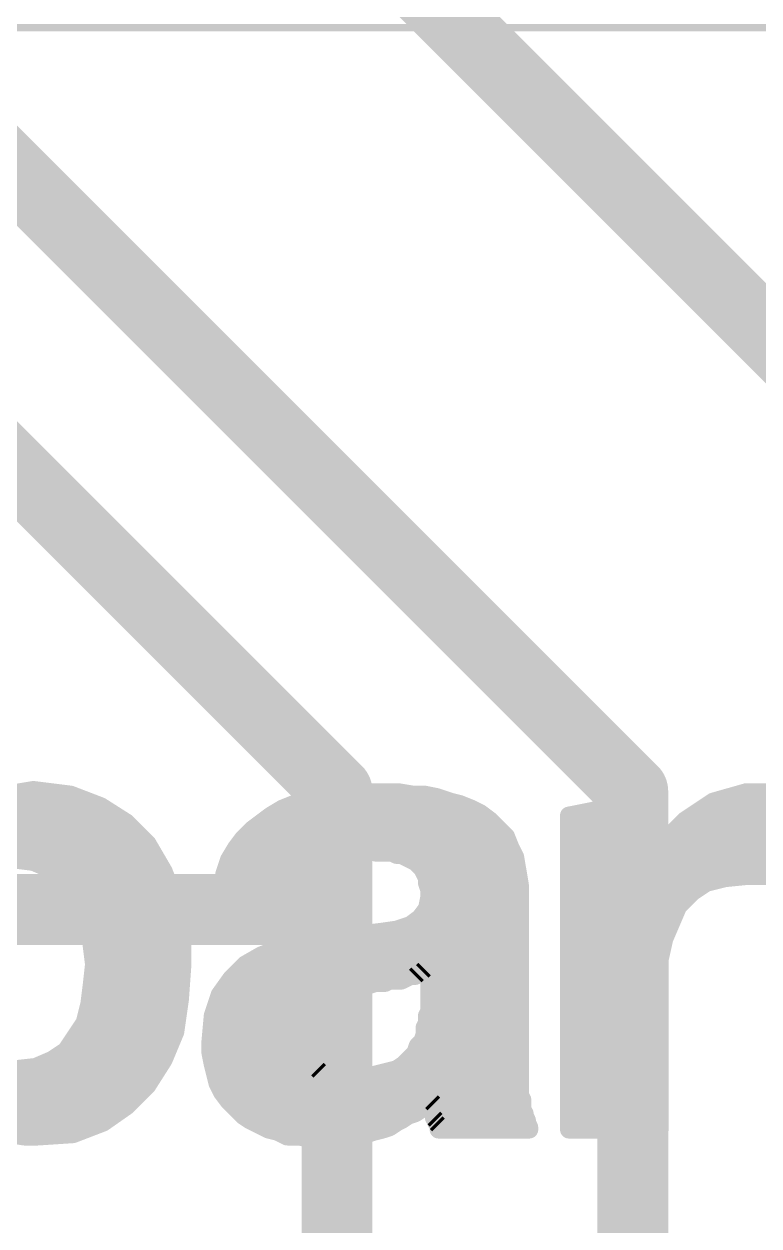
# Model space of a CAD drawing. Extents: x -25 to 82, y -36 to 56.
# Drawn here: x 35.49 to 38.64, y 37.5 to 42.67 of the extents above; entities that cross this region are included whole.
import ezdxf

# ---------------------------------------------------------------- set-up
doc = ezdxf.new("R2010")
doc.units = 0
doc.layers.add('1', color=12, linetype='CONTINUOUS')
doc.layers.add('21', color=41, linetype='CONTINUOUS')

# ---------------------------------------------------------------- blocks, each defined once
blk = doc.blocks.new('RECT')
blk.add_solid([(-0.5, -0.5), (0.5, -0.5), (-0.5, 0.5), (0.5, 0.5)])

msp = doc.modelspace()

# ---------------------------------------------------------------- linework, layer by layer
at = {"layer": '1', "const_width": 0.3048}
for points in [[(28.956, 47.244), (36.83, 39.37)], [(31.496, 45.974), (38.1, 39.37)], [(34.036, 45.974), (39.497, 40.513)], [(36.83, 39.37), (36.83, 38.862)], [(38.1, 39.37), (38.1, 28.194)], [(28.79, 38.862), (36.83, 38.862)], [(36.83, 38.862), (36.83, 28.448)]]:
    msp.add_lwpolyline(points, dxfattribs=at)
at = {"layer": '1', "const_width": 0.1524}
for points in [[(36.9062, 39.37, 1), (36.7538, 39.37)], [(38.1762, 39.37, 1), (38.0238, 39.37)], [(36.7761, 39.3161, 1), (36.8839, 39.4239)], [(38.0461, 39.3161, 1), (38.1539, 39.4239)], [(36.9062, 38.862, 1), (36.7538, 38.862)], [(36.83, 38.7858, 1), (36.83, 38.9382)], [(36.7538, 38.862, 1), (36.9062, 38.862)]]:
    msp.add_lwpolyline(points, format="xyb", dxfattribs=at)
at = {"layer": '21', "const_width": 0.0762}
for points in [[(35.346, 39.346), (35.526, 39.376)], [(35.526, 39.376), (35.686, 39.356)], [(36.696, 39.336), (36.876, 39.366)], [(36.876, 39.366), (37.096, 39.366)], [(37.096, 39.366), (37.156, 39.356)], [(38.446, 39.326), (38.586, 39.366)], [(38.586, 39.366), (38.726, 39.366)], [(35.2924, 39.3192), (35.7817, 39.3192)], [(35.686, 39.356), (35.816, 39.306)], [(36.596, 39.296), (36.696, 39.336)], [(36.654, 39.3192), (37.3432, 39.3192)], [(37.156, 39.356), (37.206, 39.356)], [(37.206, 39.356), (37.256, 39.346)], [(37.256, 39.346), (37.316, 39.326)], [(37.316, 39.326), (37.356, 39.316)], [(37.356, 39.316), (37.406, 39.296)], [(38.066, 39.306), (38.106, 39.316)], [(38.106, 39.316), (38.156, 39.326)], [(38.122, 39.3192), (38.196, 39.3192)], [(38.156, 39.326), (38.196, 39.336)], [(38.196, 39.336), (38.196, 39.066)], [(38.326, 39.246), (38.446, 39.326)], [(38.4358, 39.3192), (38.736, 39.3192)], [(35.816, 39.306), (35.926, 39.236)], [(36.466, 39.206), (36.546, 39.266)], [(36.546, 39.266), (36.596, 39.296)], [(37.406, 39.296), (37.446, 39.276)], [(37.446, 39.276), (37.486, 39.246)], [(37.826, 39.266), (37.926, 39.286)], [(37.826, 37.916), (37.826, 39.266)], [(37.926, 39.286), (37.966, 39.296)], [(37.966, 39.296), (38.016, 39.296)], [(38.016, 39.296), (38.066, 39.306)], [(35.1756, 39.243), (35.915, 39.243)], [(35.926, 39.236), (36.016, 39.146)], [(36.5153, 39.243), (37.489, 39.243)], [(37.486, 39.246), (37.556, 39.176)], [(37.826, 39.243), (38.196, 39.243)], [(38.276, 39.196), (38.326, 39.246)], [(38.323, 39.243), (38.736, 39.243)], [(35.1146, 39.1668), (35.9952, 39.1668)], [(36.396, 39.126), (36.426, 39.166)], [(36.426, 39.166), (36.466, 39.206)], [(36.4268, 39.1668), (37.5597, 39.1668)], [(37.556, 39.176), (37.576, 39.126)], [(37.826, 39.1668), (38.196, 39.1668)], [(38.236, 39.136), (38.276, 39.196)], [(38.2565, 39.1668), (38.736, 39.1668)], [(36.016, 39.146), (36.086, 39.026)], [(36.366, 39.076), (36.396, 39.126)], [(36.976, 39.116), (36.946, 39.106)], [(36.996, 39.106), (36.976, 39.116)], [(37.576, 39.126), (37.596, 39.086)], [(38.206, 39.066), (38.236, 39.136)], [(34.736, 39.0906), (36.0483, 39.0906)], [(35.526, 39.066), (35.446, 39.076)], [(35.596, 39.036), (35.526, 39.066)], [(36.346, 39.016), (36.366, 39.076)], [(36.3748, 39.0906), (36.8352, 39.0906)], [(36.806, 39.076), (36.746, 39.016)], [(36.846, 39.096), (36.806, 39.076)], [(36.866, 39.096), (36.846, 39.096)], [(36.896, 39.106), (36.866, 39.096)], [(36.946, 39.106), (36.896, 39.106)], [(37.066, 39.106), (36.996, 39.106)], [(37.086, 39.096), (37.066, 39.106)], [(37.106, 39.096), (37.086, 39.096)], [(37.166, 39.066), (37.106, 39.096)], [(37.1168, 39.0906), (37.5937, 39.0906)], [(37.196, 39.036), (37.166, 39.066)], [(37.596, 39.086), (37.616, 38.966)], [(37.826, 39.0906), (38.196, 39.0906)], [(38.196, 39.066), (38.206, 39.066)], [(38.2165, 39.0906), (38.736, 39.0906)], [(35.656, 38.996), (35.596, 39.036)], [(35.6284, 39.0144), (36.0905, 39.0144)], [(36.086, 39.026), (36.136, 38.896)], [(36.336, 38.966), (36.346, 39.016)], [(36.3457, 39.0144), (36.7452, 39.0144)], [(36.746, 39.016), (36.726, 38.976)], [(37.216, 38.996), (37.196, 39.036)], [(37.2068, 39.0144), (37.6079, 39.0144)], [(37.826, 39.0144), (38.736, 39.0144)], [(38.596, 39.006), (38.496, 38.996)], [(38.706, 39.006), (38.596, 39.006)], [(35.706, 38.936), (35.656, 38.996)], [(36.326, 38.896), (36.336, 38.966)], [(36.726, 38.976), (36.726, 38.946)], [(37.216, 38.976), (37.216, 38.996)], [(37.226, 38.946), (37.216, 38.976)], [(37.616, 38.966), (37.616, 38.066)], [(38.416, 38.976), (38.356, 38.936)], [(38.496, 38.996), (38.416, 38.976)], [(35.7042, 38.9382), (36.1198, 38.9382)], [(35.736, 38.866), (35.706, 38.936)], [(36.332, 38.9382), (36.7221, 38.9382)], [(36.726, 38.946), (36.716, 38.926)], [(36.716, 38.926), (36.716, 38.896)], [(37.216, 38.866), (37.226, 38.916)], [(37.226, 38.916), (37.226, 38.946)], [(37.226, 38.9382), (37.616, 38.9382)], [(37.826, 38.9382), (38.3593, 38.9382)], [(38.356, 38.936), (38.296, 38.876)], [(35.766, 38.786), (35.736, 38.866)], [(35.7375, 38.862), (36.1433, 38.862)], [(36.136, 38.896), (36.166, 38.756)], [(36.716, 38.896), (36.326, 38.896)], [(37.186, 38.826), (37.216, 38.866)], [(37.213, 38.862), (37.616, 38.862)], [(37.826, 38.862), (38.29, 38.862)], [(38.296, 38.876), (38.236, 38.736)], [(37.146, 38.796), (37.186, 38.826)], [(35.786, 38.626), (35.766, 38.786)], [(35.766, 38.7858), (36.1596, 38.7858)], [(36.166, 38.756), (36.166, 38.616)], [(36.756, 38.726), (36.846, 38.746)], [(36.846, 38.746), (36.936, 38.756)], [(36.936, 38.756), (37.016, 38.766)], [(37.016, 38.766), (37.086, 38.776)], [(37.016, 38.766), (37.056, 38.556)], [(37.056, 38.556), (37.016, 38.766)], [(37.086, 38.776), (37.146, 38.796)], [(37.1154, 38.7858), (37.616, 38.7858)], [(37.826, 38.7858), (38.2573, 38.7858)], [(35.7756, 38.7096), (36.166, 38.7096)], [(36.506, 38.666), (36.586, 38.696)], [(36.586, 38.696), (36.676, 38.716)], [(36.6472, 38.7096), (36.7622, 38.7096)], [(36.676, 38.716), (36.756, 38.726)], [(36.836, 38.516), (36.756, 38.726)], [(36.756, 38.726), (36.836, 38.516)], [(36.7623, 38.7096), (37.0267, 38.7096)], [(37.0267, 38.7096), (37.616, 38.7096)], [(37.826, 38.7096), (38.2301, 38.7096)], [(38.236, 38.736), (38.216, 38.646)], [(36.436, 38.626), (36.506, 38.666)], [(38.216, 38.646), (38.216, 37.916)], [(35.776, 38.536), (35.786, 38.626)], [(35.7851, 38.6334), (36.166, 38.6334)], [(35.786, 38.626), (36.166, 38.616)], [(36.166, 38.616), (35.786, 38.626)], [(36.166, 38.616), (36.156, 38.476)], [(36.376, 38.566), (36.436, 38.626)], [(36.449, 38.6334), (36.7913, 38.6334)], [(36.7913, 38.6334), (37.0413, 38.6334)], [(37.0413, 38.6334), (37.616, 38.6334)], [(37.196, 38.596), (37.176, 38.586)], [(37.206, 38.606), (37.196, 38.596)], [(37.226, 38.616), (37.206, 38.606)], [(37.226, 38.426), (37.226, 38.616)], [(37.826, 38.6334), (38.216, 38.6334)], [(35.7784, 38.5572), (36.1618, 38.5572)], [(36.326, 38.496), (36.376, 38.566)], [(36.3697, 38.5572), (36.8203, 38.5572)], [(36.8203, 38.5572), (37.0558, 38.5572)], [(36.996, 38.546), (36.966, 38.536)], [(37.036, 38.546), (36.996, 38.546)], [(37.056, 38.556), (37.036, 38.546)], [(37.0558, 38.5572), (37.1084, 38.5572)], [(37.106, 38.556), (37.056, 38.556)], [(37.146, 38.576), (37.106, 38.556)], [(37.166, 38.576), (37.146, 38.576)], [(37.176, 38.586), (37.166, 38.576)], [(37.226, 38.5572), (37.616, 38.5572)], [(37.826, 38.5572), (38.216, 38.5572)], [(35.766, 38.456), (35.776, 38.536)], [(36.296, 38.406), (36.326, 38.496)], [(36.836, 38.516), (36.736, 38.466)], [(36.856, 38.516), (36.836, 38.516)], [(36.876, 38.526), (36.856, 38.516)], [(36.896, 38.526), (36.876, 38.526)], [(36.926, 38.536), (36.896, 38.526)], [(36.966, 38.536), (36.926, 38.536)], [(35.746, 38.376), (35.766, 38.456)], [(35.7691, 38.481), (36.1564, 38.481)], [(36.156, 38.476), (36.136, 38.336)], [(36.321, 38.481), (36.766, 38.481)], [(36.736, 38.466), (36.696, 38.426)], [(37.226, 38.481), (37.616, 38.481)], [(37.826, 38.481), (38.216, 38.481)], [(35.7532, 38.4048), (36.1458, 38.4048)], [(36.286, 38.296), (36.296, 38.406)], [(36.2959, 38.4048), (36.6854, 38.4048)], [(36.696, 38.426), (36.676, 38.386)], [(36.676, 38.386), (36.676, 38.346)], [(37.216, 38.406), (37.226, 38.426)], [(37.216, 38.376), (37.216, 38.406)], [(37.216, 38.4048), (37.616, 38.4048)], [(37.826, 38.4048), (38.216, 38.4048)], [(35.666, 38.256), (35.746, 38.376)], [(36.086, 38.216), (35.746, 38.376)], [(35.746, 38.376), (36.086, 38.216)], [(36.136, 38.336), (36.086, 38.216)], [(36.676, 38.346), (36.666, 38.316)], [(37.206, 38.356), (37.216, 38.376)], [(37.206, 38.326), (37.206, 38.356)], [(35.7144, 38.3286), (35.8467, 38.3286)], [(35.8467, 38.3286), (36.1329, 38.3286)], [(36.286, 38.246), (36.286, 38.296)], [(36.289, 38.3286), (36.6702, 38.3286)], [(36.666, 38.316), (36.676, 38.296)], [(36.676, 38.296), (36.676, 38.276)], [(37.176, 38.276), (37.196, 38.296)], [(37.196, 38.296), (37.206, 38.326)], [(37.206, 38.3286), (37.616, 38.3286)], [(37.826, 38.3286), (38.216, 38.3286)], [(35.606, 38.216), (35.666, 38.256)], [(35.6606, 38.2524), (36.0087, 38.2524)], [(36.0087, 38.2524), (36.1012, 38.2524)], [(36.286, 38.2524), (36.6839, 38.2524)], [(36.296, 38.196), (36.286, 38.246)], [(36.676, 38.276), (36.686, 38.246)], [(36.686, 38.246), (36.686, 38.236)], [(36.686, 38.236), (36.696, 38.216)], [(37.116, 38.196), (37.166, 38.246)], [(37.166, 38.246), (37.176, 38.276)], [(37.1681, 38.2524), (37.616, 38.2524)], [(37.826, 38.2524), (38.216, 38.2524)], [(35.446, 38.176), (35.536, 38.186)], [(35.536, 38.186), (35.606, 38.216)], [(36.086, 38.216), (36.016, 38.106)], [(36.316, 38.116), (36.296, 38.196)], [(36.696, 38.216), (36.726, 38.186)], [(36.726, 38.186), (36.746, 38.176)], [(37.086, 38.176), (37.116, 38.196)], [(35.4478, 38.1762), (36.0607, 38.1762)], [(36.301, 38.1762), (36.7456, 38.1762)], [(36.746, 38.176), (36.756, 38.166)], [(36.756, 38.166), (36.776, 38.156)], [(36.776, 38.156), (36.796, 38.156)], [(36.796, 38.156), (36.816, 38.146)], [(36.816, 38.146), (36.966, 38.146)], [(36.966, 38.146), (37.086, 38.176)], [(37.0863, 38.1762), (37.616, 38.1762)], [(37.826, 38.1762), (38.216, 38.1762)], [(34.736, 38.1), (36.01, 38.1)], [(36.016, 38.106), (35.926, 38.016)], [(36.336, 38.076), (36.316, 38.116)], [(36.324, 38.1), (37.616, 38.1)], [(36.366, 38.036), (36.336, 38.076)], [(37.826, 38.1), (38.216, 38.1)], [(35.1882, 38.0238), (35.9338, 38.0238)], [(36.426, 37.976), (36.366, 38.036)], [(36.3782, 38.0238), (37.2079, 38.0238)], [(37.216, 38.036), (37.196, 38.006)], [(37.236, 38.056), (37.216, 38.036)], [(37.236, 38.036), (37.236, 38.056)], [(37.246, 38.026), (37.236, 38.036)], [(37.246, 37.966), (37.246, 38.026)], [(37.246, 38.0238), (37.626, 38.0238)], [(37.616, 38.066), (37.626, 38.046)], [(37.626, 38.046), (37.626, 38.006)], [(37.826, 38.0238), (38.216, 38.0238)], [(35.926, 38.016), (35.826, 37.946)], [(36.456, 37.956), (36.426, 37.976)], [(37.136, 37.976), (37.106, 37.956)], [(37.166, 37.986), (37.136, 37.976)], [(37.196, 38.006), (37.166, 37.986)], [(37.626, 38.006), (37.636, 37.986)], [(37.636, 37.986), (37.636, 37.976)], [(37.636, 37.976), (37.646, 37.956)], [(35.2867, 37.9476), (35.8283, 37.9476)], [(35.826, 37.946), (35.696, 37.896)], [(36.536, 37.916), (36.456, 37.956)], [(36.4728, 37.9476), (37.0892, 37.9476)], [(37.056, 37.926), (37.026, 37.916)], [(37.086, 37.946), (37.056, 37.926)], [(37.106, 37.956), (37.086, 37.946)], [(37.256, 37.956), (37.246, 37.966)], [(37.256, 37.946), (37.256, 37.956)], [(37.256, 37.9476), (37.646, 37.9476)], [(37.266, 37.936), (37.256, 37.946)], [(37.266, 37.916), (37.266, 37.936)], [(37.646, 37.956), (37.646, 37.946)], [(37.646, 37.946), (37.656, 37.926)], [(37.656, 37.926), (37.656, 37.916)], [(37.826, 37.9476), (38.216, 37.9476)], [(35.486, 37.886), (35.426, 37.896)], [(35.546, 37.886), (35.486, 37.886)], [(35.696, 37.896), (35.546, 37.886)], [(36.576, 37.906), (36.536, 37.916)], [(36.616, 37.886), (36.576, 37.906)], [(36.666, 37.886), (36.616, 37.886)], [(36.716, 37.876), (36.666, 37.886)], [(36.796, 37.876), (36.716, 37.876)], [(36.826, 37.886), (36.796, 37.876)], [(36.896, 37.886), (36.826, 37.886)], [(36.926, 37.896), (36.896, 37.886)], [(36.956, 37.896), (36.926, 37.896)], [(36.986, 37.906), (36.956, 37.896)], [(37.026, 37.916), (36.986, 37.906)], [(37.656, 37.916), (37.266, 37.916)], [(38.216, 37.916), (37.826, 37.916)]]:
    msp.add_lwpolyline(points, dxfattribs=at)
at = {"layer": '21', "const_width": 0.0381}
for points in [[(35.5284, 39.3949, 1), (35.5236, 39.3571)], [(35.5291, 39.3572, 1), (35.5229, 39.3948)], [(36.876, 39.385, 1), (36.876, 39.3469)], [(36.8791, 39.3472, 1), (36.8729, 39.3848)], [(37.0991, 39.3848, 1), (37.0929, 39.3472)], [(37.096, 39.3469, 1), (37.096, 39.385)], [(38.586, 39.385, 1), (38.586, 39.3469)], [(38.5912, 39.3477, 1), (38.5808, 39.3843)], [(35.6928, 39.3738, 1), (35.6792, 39.3382)], [(35.6836, 39.3371, 1), (35.6884, 39.3749)], [(35.7817, 39.3002, 1), (35.7817, 39.3383)], [(36.654, 39.3383, 1), (36.654, 39.3002)], [(36.6929, 39.3548, 1), (36.6991, 39.3172)], [(36.7031, 39.3183, 1), (36.6889, 39.3537)], [(37.156, 39.3751, 1), (37.156, 39.337)], [(37.1529, 39.3372, 1), (37.1591, 39.3748)], [(37.2097, 39.3747, 1), (37.2023, 39.3373)], [(37.206, 39.337, 1), (37.206, 39.3751)], [(37.262, 39.3641, 1), (37.25, 39.3279)], [(37.2523, 39.3273, 1), (37.2597, 39.3647)], [(37.3206, 39.3445, 1), (37.3114, 39.3075)], [(37.31, 39.3079, 1), (37.322, 39.3441)], [(37.3631, 39.3337, 1), (37.3489, 39.2983)], [(37.3432, 39.3002, 1), (37.3432, 39.3383)], [(37.3514, 39.2975, 1), (37.3606, 39.3345)], [(38.1023, 39.3347, 1), (38.1097, 39.2973)], [(38.1106, 39.2975, 1), (38.1014, 39.3345)], [(38.122, 39.3383, 1), (38.122, 39.3002)], [(38.1514, 39.3445, 1), (38.1606, 39.3075)], [(38.1597, 39.3073, 1), (38.1523, 39.3447)], [(38.2151, 39.336, 1), (38.177, 39.336)], [(38.2006, 39.3175, 1), (38.1914, 39.3545)], [(38.196, 39.3002, 1), (38.196, 39.3383)], [(38.4358, 39.3383, 1), (38.4358, 39.3002)], [(38.4408, 39.3443, 1), (38.4512, 39.3077)], [(38.4566, 39.3101, 1), (38.4354, 39.3419)], [(35.8262, 39.3221, 1), (35.8058, 39.2899)], [(35.8092, 39.2882, 1), (35.8228, 39.3238)], [(36.5362, 39.2823, 1), (36.5558, 39.2497)], [(36.5574, 39.2508, 1), (36.5346, 39.2812)], [(36.5889, 39.3137, 1), (36.6031, 39.2783)], [(36.6058, 39.2797, 1), (36.5862, 39.3123)], [(37.4145, 39.313, 1), (37.3975, 39.279)], [(37.3989, 39.2783, 1), (37.4131, 39.3137)], [(37.4574, 39.2912, 1), (37.4346, 39.2608)], [(37.4375, 39.259, 1), (37.4545, 39.293)], [(37.8223, 39.2847, 1), (37.8297, 39.2473)], [(37.8451, 39.266, 1), (37.807, 39.266)], [(37.9214, 39.3045, 1), (37.9306, 39.2675)], [(37.9297, 39.2673, 1), (37.9223, 39.3047)], [(37.966, 39.315, 1), (37.966, 39.2769)], [(37.9706, 39.2775, 1), (37.9614, 39.3145)], [(38.0123, 39.3147, 1), (38.0197, 39.2773)], [(38.016, 39.2769, 1), (38.016, 39.315)], [(38.0614, 39.3245, 1), (38.0706, 39.2875)], [(38.0697, 39.2873, 1), (38.0623, 39.3247)], [(35.9395, 39.2495, 1), (35.9125, 39.2225)], [(35.915, 39.224, 1), (35.915, 39.2621)], [(35.9158, 39.2199, 1), (35.9362, 39.2521)], [(36.5153, 39.2621, 1), (36.5153, 39.224)], [(37.4995, 39.2595, 1), (37.4725, 39.2325)], [(37.4746, 39.2308, 1), (37.4974, 39.2612)], [(37.489, 39.224, 1), (37.489, 39.2621)], [(37.826, 39.2621, 1), (37.826, 39.224)], [(38.196, 39.224, 1), (38.196, 39.2621)], [(38.323, 39.2621, 1), (38.323, 39.224)], [(38.3154, 39.2619, 1), (38.3366, 39.2301)], [(38.3395, 39.2325, 1), (38.3125, 39.2595)], [(35.9952, 39.1478, 1), (35.9952, 39.1859)], [(36.4125, 39.1795, 1), (36.4395, 39.1525)], [(36.4268, 39.1859, 1), (36.4268, 39.1478)], [(36.4412, 39.1546, 1), (36.4108, 39.1774)], [(36.4546, 39.2212, 1), (36.4774, 39.1908)], [(36.4795, 39.1925, 1), (36.4525, 39.2195)], [(37.5737, 39.1831, 1), (37.5383, 39.1689)], [(37.5425, 39.1625, 1), (37.5695, 39.1895)], [(37.5597, 39.1478, 1), (37.5597, 39.1859)], [(37.826, 39.1859, 1), (37.826, 39.1478)], [(38.196, 39.1478, 1), (38.196, 39.1859)], [(38.2565, 39.1859, 1), (38.2565, 39.1478)], [(38.2625, 39.2095, 1), (38.2895, 39.1825)], [(38.2919, 39.1854, 1), (38.2601, 39.2066)], [(36.0325, 39.1556, 1), (35.9995, 39.1364)], [(36.0025, 39.1325, 1), (36.0295, 39.1595)], [(36.3808, 39.1374, 1), (36.4112, 39.1146)], [(36.4123, 39.1162, 1), (36.3797, 39.1358)], [(36.9845, 39.133, 1), (36.9675, 39.099)], [(36.982, 39.0979, 1), (36.97, 39.1341)], [(37.593, 39.1345, 1), (37.559, 39.1175)], [(37.5583, 39.1189, 1), (37.5937, 39.1331)], [(38.2201, 39.1466, 1), (38.2519, 39.1254)], [(38.2535, 39.1285, 1), (38.2185, 39.1435)], [(35.5335, 39.0835, 1), (35.5185, 39.0485)], [(35.5236, 39.0471, 1), (35.5284, 39.0849)], [(36.0483, 39.0716, 1), (36.0483, 39.1097)], [(36.3497, 39.0858, 1), (36.3823, 39.0662)], [(36.3841, 39.07, 1), (36.3479, 39.082)], [(36.3748, 39.1097, 1), (36.3748, 39.0716)], [(36.7975, 39.093, 1), (36.8145, 39.059)], [(36.8195, 39.0625, 1), (36.7925, 39.0895)], [(36.846, 39.1151, 1), (36.846, 39.077)], [(36.8352, 39.0716, 1), (36.8352, 39.1097)], [(36.8545, 39.079, 1), (36.8375, 39.113)], [(36.86, 39.1141, 1), (36.872, 39.0779)], [(36.866, 39.077, 1), (36.866, 39.1151)], [(36.896, 39.1251, 1), (36.896, 39.087)], [(36.902, 39.0879, 1), (36.89, 39.1241)], [(36.94, 39.1241, 1), (36.952, 39.0879)], [(36.946, 39.087, 1), (36.946, 39.1251)], [(36.996, 39.1251, 1), (36.996, 39.087)], [(36.9875, 39.089, 1), (37.0045, 39.123)], [(37.0745, 39.123, 1), (37.0575, 39.089)], [(37.066, 39.087, 1), (37.066, 39.1251)], [(37.086, 39.1151, 1), (37.086, 39.077)], [(37.0775, 39.079, 1), (37.0945, 39.113)], [(37.1145, 39.113, 1), (37.0975, 39.079)], [(37.1168, 39.1097, 1), (37.1168, 39.0716)], [(37.106, 39.077, 1), (37.106, 39.1151)], [(37.1795, 39.0795, 1), (37.1525, 39.0525)], [(37.1575, 39.049, 1), (37.1745, 39.083)], [(37.6148, 39.0891, 1), (37.5772, 39.0829)], [(37.579, 39.0775, 1), (37.613, 39.0945)], [(37.5937, 39.0716, 1), (37.5937, 39.1097)], [(37.826, 39.1097, 1), (37.826, 39.0716)], [(38.196, 39.0851, 1), (38.196, 39.047)], [(38.196, 39.0716, 1), (38.196, 39.1097)], [(38.2165, 39.1097, 1), (38.2165, 39.0716)], [(38.206, 39.047, 1), (38.206, 39.0851)], [(35.6066, 39.0519, 1), (35.5854, 39.0201)], [(35.5885, 39.0185, 1), (35.6035, 39.0535)], [(35.6284, 39.0335, 1), (35.6284, 38.9954)], [(36.1038, 39.0328, 1), (36.0682, 39.0192)], [(36.0695, 39.0164, 1), (36.1025, 39.0356)], [(36.0905, 38.9954, 1), (36.0905, 39.0335)], [(36.3457, 39.0335, 1), (36.3457, 38.9954)], [(36.3647, 39.0123, 1), (36.3273, 39.0197)], [(36.7325, 39.0295, 1), (36.7595, 39.0025)], [(36.763, 39.0075, 1), (36.729, 39.0245)], [(36.7452, 38.9954, 1), (36.7452, 39.0335)], [(37.213, 39.0445, 1), (37.179, 39.0275)], [(37.1825, 39.0225, 1), (37.2095, 39.0495)], [(37.2068, 39.0335, 1), (37.2068, 38.9954)], [(37.6079, 38.9954, 1), (37.6079, 39.0335)], [(37.826, 39.0335, 1), (37.826, 38.9954)], [(38.177, 39.066, 1), (38.2151, 39.066)], [(38.1885, 39.0735, 1), (38.2235, 39.0585)], [(38.596, 39.0251, 1), (38.596, 38.987)], [(38.5979, 38.987, 1), (38.5941, 39.025)], [(35.6706, 39.0082, 1), (35.6414, 38.9838)], [(35.6454, 38.9801, 1), (35.6666, 39.0119)], [(36.3549, 38.9633, 1), (36.3171, 38.9687)], [(36.3279, 39.022, 1), (36.3641, 39.01)], [(36.745, 38.976, 1), (36.7069, 38.976)], [(36.709, 38.9845, 1), (36.743, 38.9675)], [(37.2341, 38.982, 1), (37.1979, 38.97)], [(37.2351, 38.996, 1), (37.197, 38.996)], [(37.197, 38.976, 1), (37.2351, 38.976)], [(37.199, 38.9875, 1), (37.233, 39.0045)], [(37.635, 38.966, 1), (37.5969, 38.966)], [(38.4114, 38.9945, 1), (38.4206, 38.9575)], [(38.4266, 38.9601, 1), (38.4054, 38.9919)], [(38.4941, 39.015, 1), (38.4979, 38.977)], [(38.5006, 38.9775, 1), (38.4914, 39.0145)], [(35.7042, 38.9573, 1), (35.7042, 38.9192)], [(35.7235, 38.9435, 1), (35.6885, 38.9285)], [(35.6914, 38.9238, 1), (35.7206, 38.9482)], [(36.1198, 38.9192, 1), (36.1198, 38.9573)], [(36.332, 38.9573, 1), (36.332, 38.9192)], [(36.3173, 38.9697, 1), (36.3547, 38.9623)], [(36.699, 38.9345, 1), (36.733, 38.9175)], [(36.7351, 38.926, 1), (36.697, 38.926)], [(36.7069, 38.946, 1), (36.745, 38.946)], [(36.743, 38.9375, 1), (36.709, 38.9545)], [(36.7221, 38.9192, 1), (36.7221, 38.9573)], [(37.245, 38.946, 1), (37.2069, 38.946)], [(37.226, 38.9573, 1), (37.226, 38.9192)], [(37.2447, 38.9123, 1), (37.2073, 38.9197)], [(37.2079, 38.94, 1), (37.2441, 38.952)], [(37.5972, 38.9629, 1), (37.6348, 38.9691)], [(37.616, 38.9192, 1), (37.616, 38.9573)], [(37.826, 38.9573, 1), (37.826, 38.9192)], [(38.3454, 38.9519, 1), (38.3666, 38.9201)], [(38.3695, 38.9225, 1), (38.3425, 38.9495)], [(38.3593, 38.9192, 1), (38.3593, 38.9573)], [(35.7538, 38.8727, 1), (35.7182, 38.8593)], [(35.7375, 38.8811, 1), (35.7375, 38.843)], [(35.7185, 38.8585, 1), (35.7535, 38.8735)], [(36.1546, 38.9, 1), (36.1174, 38.892)], [(36.1182, 38.8892, 1), (36.1538, 38.9028)], [(36.1433, 38.843, 1), (36.1433, 38.8811)], [(36.326, 38.9151, 1), (36.326, 38.877)], [(36.3071, 38.8987, 1), (36.3449, 38.8933)], [(36.697, 38.896, 1), (36.7351, 38.896)], [(36.716, 38.877, 1), (36.716, 38.9151)], [(37.213, 38.8811, 1), (37.213, 38.843)], [(37.1973, 38.8697, 1), (37.2347, 38.8623)], [(37.2312, 38.8546, 1), (37.2008, 38.8774)], [(37.2069, 38.916, 1), (37.245, 38.916)], [(37.616, 38.843, 1), (37.616, 38.8811)], [(37.826, 38.8811, 1), (37.826, 38.843)], [(38.2825, 38.8895, 1), (38.3095, 38.8625)], [(38.3135, 38.8685, 1), (38.2785, 38.8835)], [(38.29, 38.843, 1), (38.29, 38.8811)], [(37.1708, 38.8374, 1), (37.2012, 38.8146)], [(37.1974, 38.8108, 1), (37.1746, 38.8412)], [(35.7849, 38.7884, 1), (35.7471, 38.7836)], [(35.766, 38.8049, 1), (35.766, 38.7668)], [(35.7482, 38.7793, 1), (35.7838, 38.7927)], [(36.1851, 38.756, 1), (36.147, 38.756)], [(36.1596, 38.7668, 1), (36.1596, 38.8049)], [(36.8439, 38.7649, 1), (36.8481, 38.7271)], [(36.8501, 38.7274, 1), (36.8419, 38.7646)], [(36.9336, 38.7749, 1), (36.9384, 38.7371)], [(36.9381, 38.7371, 1), (36.9339, 38.7749)], [(37.0347, 38.7696, 1), (36.9973, 38.7624)], [(37.0347, 38.7696, 1), (36.9973, 38.7624)], [(37.0133, 38.7849, 1), (37.0187, 38.7471)], [(37.0184, 38.7471, 1), (37.0136, 38.7849)], [(37.08, 38.7941, 1), (37.092, 38.7579)], [(37.0887, 38.7571, 1), (37.0833, 38.7949)], [(37.1154, 38.8049, 1), (37.1154, 38.7668)], [(37.1346, 38.8112, 1), (37.1574, 38.7808)], [(37.152, 38.7779, 1), (37.14, 38.8141)], [(37.616, 38.7668, 1), (37.616, 38.8049)], [(37.826, 38.8049, 1), (37.826, 38.7668)], [(38.2573, 38.7668, 1), (38.2573, 38.8049)], [(35.7756, 38.7287, 1), (35.7756, 38.6906)], [(36.1474, 38.752, 1), (36.1846, 38.76)], [(36.166, 38.6906, 1), (36.166, 38.7287)], [(36.5819, 38.7146, 1), (36.5901, 38.6774)], [(36.5927, 38.6782, 1), (36.5793, 38.7138)], [(36.6472, 38.7287, 1), (36.6472, 38.6906)], [(36.6736, 38.7349, 1), (36.6784, 38.6971)], [(36.6801, 38.6974, 1), (36.6719, 38.7346)], [(36.7738, 38.7328, 1), (36.7382, 38.7192)], [(36.7738, 38.7328, 1), (36.7382, 38.7192)], [(36.7519, 38.7446, 1), (36.7601, 38.7074)], [(36.7623, 38.7287, 1), (36.7623, 38.6906)], [(36.7584, 38.7071, 1), (36.7536, 38.7449)], [(36.7622, 38.6906, 1), (36.7622, 38.7287)], [(37.0267, 38.7287, 1), (37.0267, 38.6906)], [(37.0267, 38.6906, 1), (37.0267, 38.7287)], [(37.616, 38.6906, 1), (37.616, 38.7287)], [(37.826, 38.7287, 1), (37.826, 38.6906)], [(38.2185, 38.7435, 1), (38.2535, 38.7285)], [(38.2546, 38.7319, 1), (38.2174, 38.7401)], [(38.2301, 38.6906, 1), (38.2301, 38.7287)], [(36.4993, 38.6838, 1), (36.5127, 38.6482)], [(36.5155, 38.6495, 1), (36.4965, 38.6825)], [(38.2351, 38.646, 1), (38.197, 38.646)], [(35.7851, 38.6525, 1), (35.7851, 38.6144)], [(35.7865, 38.645, 1), (35.7855, 38.607)], [(35.7865, 38.645, 1), (35.7855, 38.607)], [(35.8049, 38.6239, 1), (35.7671, 38.6281)], [(35.7671, 38.6236, 1), (35.8049, 38.6284)], [(36.185, 38.6146, 1), (36.147, 38.6174)], [(36.147, 38.616, 1), (36.1851, 38.616)], [(36.1655, 38.597, 1), (36.1665, 38.635)], [(36.1655, 38.597, 1), (36.1665, 38.635)], [(36.166, 38.6144, 1), (36.166, 38.6525)], [(36.4265, 38.6425, 1), (36.4455, 38.6095)], [(36.4495, 38.6125, 1), (36.4225, 38.6395)], [(36.449, 38.6525, 1), (36.449, 38.6144)], [(36.7913, 38.6525, 1), (36.7913, 38.6144)], [(36.7913, 38.6144, 1), (36.7913, 38.6525)], [(37.0413, 38.6525, 1), (37.0413, 38.6144)], [(37.0413, 38.6144, 1), (37.0413, 38.6525)], [(37.1825, 38.6095, 1), (37.2095, 38.5825)], [(37.1975, 38.623, 1), (37.2145, 38.589)], [(37.2045, 38.579, 1), (37.1875, 38.613)], [(37.2195, 38.5925, 1), (37.1925, 38.6195)], [(37.245, 38.616, 1), (37.2069, 38.616)], [(37.2345, 38.599, 1), (37.2175, 38.633)], [(37.616, 38.6144, 1), (37.616, 38.6525)], [(37.826, 38.6525, 1), (37.826, 38.6144)], [(38.1974, 38.6501, 1), (38.2346, 38.6419)], [(38.216, 38.6144, 1), (38.216, 38.6525)], [(35.7784, 38.5763, 1), (35.7784, 38.5382)], [(36.1618, 38.5382, 1), (36.1618, 38.5763)], [(36.3697, 38.5763, 1), (36.3697, 38.5382)], [(36.3625, 38.5795, 1), (36.3895, 38.5525)], [(36.3915, 38.5549, 1), (36.3605, 38.5771)], [(36.8203, 38.5763, 1), (36.8203, 38.5382)], [(36.8203, 38.5382, 1), (36.8203, 38.5763)], [(36.996, 38.565, 1), (36.996, 38.5269)], [(37.002, 38.5279, 1), (36.99, 38.5641)], [(37.0275, 38.563, 1), (37.0445, 38.529)], [(37.036, 38.5269, 1), (37.036, 38.565)], [(37.0558, 38.5763, 1), (37.0558, 38.5382)], [(37.056, 38.5751, 1), (37.056, 38.537)], [(37.0373, 38.5524, 1), (37.0747, 38.5596)], [(37.0373, 38.5524, 1), (37.0747, 38.5596)], [(37.0645, 38.539, 1), (37.0475, 38.573)], [(37.0558, 38.5382, 1), (37.0558, 38.5763)], [(37.0975, 38.573, 1), (37.1145, 38.539)], [(37.106, 38.537, 1), (37.106, 38.5751)], [(37.1084, 38.5382, 1), (37.1084, 38.5763)], [(37.146, 38.5951, 1), (37.146, 38.557)], [(37.1545, 38.559, 1), (37.1375, 38.593)], [(37.1525, 38.5895, 1), (37.1795, 38.5625)], [(37.1675, 38.603, 1), (37.1845, 38.569)], [(37.1895, 38.5725, 1), (37.1625, 38.5995)], [(37.166, 38.557, 1), (37.166, 38.5951)], [(37.226, 38.5763, 1), (37.226, 38.5382)], [(37.616, 38.5382, 1), (37.616, 38.5763)], [(37.826, 38.5763, 1), (37.826, 38.5382)], [(38.216, 38.5382, 1), (38.216, 38.5763)], [(35.7571, 38.5381, 1), (35.7949, 38.5339)], [(35.7949, 38.5336, 1), (35.7571, 38.5384)], [(36.3105, 38.5071, 1), (36.3415, 38.4849)], [(36.3441, 38.49, 1), (36.3079, 38.502)], [(36.836, 38.5351, 1), (36.836, 38.497)], [(36.8182, 38.5092, 1), (36.8538, 38.5228)], [(36.8182, 38.5092, 1), (36.8538, 38.5228)], [(36.8445, 38.499, 1), (36.8275, 38.533)], [(36.8475, 38.533, 1), (36.8645, 38.499)], [(36.856, 38.497, 1), (36.856, 38.5351)], [(36.876, 38.5451, 1), (36.876, 38.507)], [(36.8845, 38.509, 1), (36.8675, 38.543)], [(36.89, 38.5441, 1), (36.902, 38.5079)], [(36.896, 38.507, 1), (36.896, 38.5451)], [(36.926, 38.5551, 1), (36.926, 38.517)], [(36.932, 38.5179, 1), (36.92, 38.5541)], [(36.96, 38.5541, 1), (36.972, 38.5179)], [(36.966, 38.517, 1), (36.966, 38.5551)], [(35.7471, 38.4584, 1), (35.7849, 38.4536)], [(35.7845, 38.4514, 1), (35.7475, 38.4606)], [(35.7691, 38.5001, 1), (35.7691, 38.462)], [(36.137, 38.4774, 1), (36.175, 38.4746)], [(36.1749, 38.4733, 1), (36.1371, 38.4787)], [(36.1564, 38.462, 1), (36.1564, 38.5001)], [(36.321, 38.5001, 1), (36.321, 38.462)], [(36.7275, 38.483, 1), (36.7445, 38.449)], [(36.7495, 38.4525, 1), (36.7225, 38.4795)], [(36.766, 38.462, 1), (36.766, 38.5001)], [(37.226, 38.5001, 1), (37.226, 38.462)], [(37.616, 38.462, 1), (37.616, 38.5001)], [(37.826, 38.5001, 1), (37.826, 38.462)], [(38.216, 38.462, 1), (38.216, 38.5001)], [(35.7532, 38.4239, 1), (35.7532, 38.3858)], [(36.1458, 38.3858, 1), (36.1458, 38.4239)], [(36.2959, 38.4239, 1), (36.2959, 38.3858)], [(36.2779, 38.412, 1), (36.3141, 38.4)], [(36.315, 38.4043, 1), (36.277, 38.4077)], [(36.6951, 38.386, 1), (36.657, 38.386)], [(36.6825, 38.4395, 1), (36.7095, 38.4125)], [(36.713, 38.4175, 1), (36.679, 38.4345)], [(36.6854, 38.3858, 1), (36.6854, 38.4239)], [(37.216, 38.4239, 1), (37.216, 38.3858)], [(37.199, 38.4145, 1), (37.233, 38.3975)], [(37.2351, 38.406, 1), (37.197, 38.406)], [(37.2069, 38.426, 1), (37.245, 38.426)], [(37.243, 38.4175, 1), (37.209, 38.4345)], [(37.616, 38.3858, 1), (37.616, 38.4239)], [(37.826, 38.4239, 1), (37.826, 38.3858)], [(38.216, 38.3858, 1), (38.216, 38.4239)], [(35.7541, 38.3932, 1), (35.7379, 38.3588)], [(35.7541, 38.3932, 1), (35.7379, 38.3588)], [(35.7275, 38.3806, 1), (35.7645, 38.3714)], [(35.7619, 38.3654, 1), (35.7301, 38.3866)], [(36.1536, 38.3287, 1), (36.1184, 38.3433)], [(36.659, 38.3945, 1), (36.693, 38.3775)], [(36.6941, 38.34, 1), (36.6579, 38.352)], [(37.2251, 38.356, 1), (37.187, 38.356)], [(37.189, 38.3645, 1), (37.223, 38.3475)], [(37.197, 38.376, 1), (37.2351, 38.376)], [(37.233, 38.3675, 1), (37.199, 38.3845)], [(35.7144, 38.3477, 1), (35.7144, 38.3096)], [(35.8467, 38.3477, 1), (35.8467, 38.3096)], [(35.8467, 38.3096, 1), (35.8467, 38.3477)], [(36.1171, 38.3387, 1), (36.1549, 38.3333)], [(36.1329, 38.3096, 1), (36.1329, 38.3477)], [(36.3051, 38.296, 1), (36.267, 38.296)], [(36.289, 38.3477, 1), (36.289, 38.3096)], [(36.683, 38.3245, 1), (36.649, 38.3075)], [(36.6479, 38.322, 1), (36.6841, 38.31)], [(36.657, 38.346, 1), (36.6951, 38.346)], [(36.6951, 38.296, 1), (36.657, 38.296)], [(36.659, 38.2875, 1), (36.693, 38.3045)], [(36.6702, 38.3096, 1), (36.6702, 38.3477)], [(37.1779, 38.302, 1), (37.2141, 38.29)], [(37.2095, 38.2825, 1), (37.1825, 38.3095)], [(37.206, 38.3477, 1), (37.206, 38.3096)], [(37.187, 38.326, 1), (37.2251, 38.326)], [(37.2241, 38.32, 1), (37.1879, 38.332)], [(37.616, 38.3096, 1), (37.616, 38.3477)], [(37.826, 38.3477, 1), (37.826, 38.3096)], [(38.216, 38.3096, 1), (38.216, 38.3477)], [(35.6606, 38.2715, 1), (35.6606, 38.2334)], [(35.6501, 38.2666, 1), (35.6819, 38.2454)], [(35.6766, 38.2401, 1), (35.6554, 38.2719)], [(36.0087, 38.2715, 1), (36.0087, 38.2334)], [(36.0087, 38.2334, 1), (36.0087, 38.2715)], [(36.1012, 38.2334, 1), (36.1012, 38.2715)], [(36.267, 38.2977, 1), (36.305, 38.2943)], [(36.286, 38.2715, 1), (36.286, 38.2334)], [(36.3047, 38.2497, 1), (36.2673, 38.2423)], [(36.6941, 38.282, 1), (36.6579, 38.27)], [(36.657, 38.276, 1), (36.6951, 38.276)], [(36.705, 38.246, 1), (36.6669, 38.246)], [(36.703, 38.2445, 1), (36.669, 38.2275)], [(36.6679, 38.24, 1), (36.7041, 38.252)], [(36.6839, 38.2334, 1), (36.6839, 38.2715)], [(37.1479, 38.252, 1), (37.1841, 38.24)], [(37.1681, 38.2715, 1), (37.1681, 38.2334)], [(37.1795, 38.2325, 1), (37.1525, 38.2595)], [(37.1625, 38.2895, 1), (37.1895, 38.2625)], [(37.1941, 38.27, 1), (37.1579, 38.282)], [(37.616, 38.2334, 1), (37.616, 38.2715)], [(37.826, 38.2715, 1), (37.826, 38.2334)], [(38.216, 38.2334, 1), (38.216, 38.2715)], [(35.5285, 38.2035, 1), (35.5435, 38.1685)], [(35.5381, 38.1671, 1), (35.5339, 38.2049)], [(35.5954, 38.2319, 1), (35.6166, 38.2001)], [(35.6135, 38.1985, 1), (35.5985, 38.2335)], [(36.0684, 38.2233, 1), (36.1036, 38.2087)], [(36.1021, 38.2058, 1), (36.0699, 38.2262)], [(36.0779, 38.1988, 1), (36.0941, 38.2332)], [(36.0779, 38.1988, 1), (36.0941, 38.2332)], [(36.267, 38.246, 1), (36.3051, 38.246)], [(36.3145, 38.2006, 1), (36.2775, 38.1914)], [(36.2773, 38.1923, 1), (36.3147, 38.1997)], [(36.6669, 38.236, 1), (36.705, 38.236)], [(36.7095, 38.2295, 1), (36.6825, 38.2025)], [(36.679, 38.2075, 1), (36.713, 38.2245)], [(36.7345, 38.203, 1), (36.7175, 38.169)], [(36.7125, 38.1725, 1), (36.7395, 38.1995)], [(37.1025, 38.2095, 1), (37.1295, 38.1825)], [(37.1266, 38.1801, 1), (37.1054, 38.2119)], [(36.0607, 38.1572, 1), (36.0607, 38.1953)], [(36.301, 38.1953, 1), (36.301, 38.1572)], [(36.7595, 38.1895, 1), (36.7325, 38.1625)], [(36.7645, 38.183, 1), (36.7475, 38.149)], [(36.7375, 38.159, 1), (36.7545, 38.193)], [(36.7425, 38.1525, 1), (36.7695, 38.1795)], [(36.7456, 38.1572, 1), (36.7456, 38.1953)], [(36.776, 38.175, 1), (36.776, 38.1369)], [(36.7675, 38.139, 1), (36.7845, 38.173)], [(36.8045, 38.173, 1), (36.7875, 38.139)], [(36.796, 38.1369, 1), (36.796, 38.175)], [(36.816, 38.1651, 1), (36.816, 38.127)], [(36.8075, 38.129, 1), (36.8245, 38.163)], [(36.9614, 38.1645, 1), (36.9706, 38.1275)], [(36.966, 38.127, 1), (36.966, 38.1651)], [(37.0754, 38.1919, 1), (37.0966, 38.1601)], [(37.0863, 38.1953, 1), (37.0863, 38.1572)], [(37.0906, 38.1575, 1), (37.0814, 38.1945)], [(37.616, 38.1572, 1), (37.616, 38.1953)], [(37.826, 38.1953, 1), (37.826, 38.1572)], [(38.216, 38.1572, 1), (38.216, 38.1953)], [(35.9999, 38.1162, 1), (36.0321, 38.0958)], [(36.0295, 38.0925, 1), (36.0025, 38.1195)], [(36.01, 38.081, 1), (36.01, 38.1191)], [(36.333, 38.1245, 1), (36.299, 38.1075)], [(36.2975, 38.1114, 1), (36.3345, 38.1206)], [(36.324, 38.1191, 1), (36.324, 38.081)], [(36.3512, 38.0874, 1), (36.3208, 38.0646)], [(37.616, 38.081, 1), (37.616, 38.1191)], [(37.826, 38.1191, 1), (37.826, 38.081)], [(38.216, 38.081, 1), (38.216, 38.1191)], [(35.9338, 38.0048, 1), (35.9338, 38.0429)], [(36.319, 38.0675, 1), (36.353, 38.0845)], [(36.3795, 38.0495, 1), (36.3525, 38.0225)], [(36.3508, 38.0246, 1), (36.3812, 38.0474)], [(36.3782, 38.0429, 1), (36.3782, 38.0048)], [(37.2025, 38.0495, 1), (37.2295, 38.0225)], [(37.2319, 38.0254, 1), (37.2001, 38.0466)], [(37.2079, 38.0048, 1), (37.2079, 38.0429)], [(37.2551, 38.056, 1), (37.217, 38.056)], [(37.2495, 38.0495, 1), (37.2225, 38.0225)], [(37.2495, 38.0425, 1), (37.2225, 38.0695)], [(37.2651, 38.026, 1), (37.227, 38.026)], [(37.246, 38.0429, 1), (37.246, 38.0048)], [(37.5969, 38.066, 1), (37.635, 38.066)], [(37.633, 38.0745, 1), (37.599, 38.0575)], [(37.6451, 38.046, 1), (37.607, 38.046)], [(37.609, 38.0375, 1), (37.643, 38.0545)], [(37.626, 38.0048, 1), (37.626, 38.0429)], [(37.826, 38.0429, 1), (37.826, 38.0048)], [(38.216, 38.0048, 1), (38.216, 38.0429)], [(35.9125, 38.0295, 1), (35.9395, 38.0025)], [(35.9369, 38.0004, 1), (35.9151, 38.0316)], [(36.4366, 37.9919, 1), (36.4154, 37.9601)], [(36.4125, 37.9625, 1), (36.4395, 37.9895)], [(37.13, 37.9941, 1), (37.142, 37.9579)], [(37.1466, 37.9601, 1), (37.1254, 37.9919)], [(37.1554, 38.0019, 1), (37.1766, 37.9701)], [(37.172, 37.9679, 1), (37.16, 38.0041)], [(37.1801, 38.0166, 1), (37.2119, 37.9954)], [(37.2066, 37.9901, 1), (37.1854, 38.0219)], [(37.217, 38.036, 1), (37.2551, 38.036)], [(37.2325, 38.0125, 1), (37.2595, 38.0395)], [(37.643, 38.0145, 1), (37.609, 37.9975)], [(37.607, 38.006, 1), (37.6451, 38.006)], [(37.6551, 37.986, 1), (37.617, 37.986)], [(37.653, 37.9845, 1), (37.619, 37.9675)], [(37.619, 37.9775, 1), (37.653, 37.9945)], [(35.8151, 37.9616, 1), (35.8369, 37.9304)], [(35.8328, 37.9282, 1), (35.8192, 37.9638)], [(35.8283, 37.9286, 1), (35.8283, 37.9667)], [(36.4645, 37.973, 1), (36.4475, 37.939)], [(36.4454, 37.9401, 1), (36.4666, 37.9719)], [(36.4728, 37.9667, 1), (36.4728, 37.9286)], [(37.0454, 37.9419, 1), (37.0666, 37.9101)], [(37.062, 37.9079, 1), (37.05, 37.9441)], [(37.0775, 37.963, 1), (37.0945, 37.929)], [(37.0966, 37.9301, 1), (37.0754, 37.9619)], [(37.0954, 37.9719, 1), (37.1166, 37.9401)], [(37.0892, 37.9286, 1), (37.0892, 37.9667)], [(37.1145, 37.939, 1), (37.0975, 37.973)], [(37.2595, 37.9795, 1), (37.2325, 37.9525)], [(37.227, 37.966, 1), (37.2651, 37.966)], [(37.256, 37.9667, 1), (37.256, 37.9286)], [(37.2695, 37.9595, 1), (37.2425, 37.9325)], [(37.2751, 37.956, 1), (37.237, 37.956)], [(37.237, 37.946, 1), (37.2751, 37.946)], [(37.2425, 37.9425, 1), (37.2695, 37.9695)], [(37.285, 37.936, 1), (37.2469, 37.936)], [(37.2525, 37.9225, 1), (37.2795, 37.9495)], [(37.617, 37.976, 1), (37.6551, 37.976)], [(37.663, 37.9545, 1), (37.629, 37.9375)], [(37.6651, 37.956, 1), (37.627, 37.956)], [(37.627, 37.946, 1), (37.6651, 37.946)], [(37.629, 37.9475, 1), (37.663, 37.9645)], [(37.675, 37.926, 1), (37.6369, 37.926)], [(37.646, 37.9286, 1), (37.646, 37.9667)], [(37.826, 37.9667, 1), (37.826, 37.9286)], [(38.216, 37.9286, 1), (38.216, 37.9667)], [(35.486, 37.9051, 1), (35.486, 37.867)], [(35.4829, 37.8672, 1), (35.4891, 37.9048)], [(35.5447, 37.905, 1), (35.5473, 37.867)], [(35.546, 37.867, 1), (35.546, 37.9051)], [(35.6892, 37.9138, 1), (35.7028, 37.8782)], [(35.6973, 37.877, 1), (35.6947, 37.915)], [(36.5406, 37.9345, 1), (36.5314, 37.8975)], [(36.5275, 37.899, 1), (36.5445, 37.933)], [(36.5845, 37.923, 1), (36.5675, 37.889)], [(36.5714, 37.8875, 1), (36.5806, 37.9245)], [(36.616, 37.9051, 1), (36.616, 37.867)], [(36.6075, 37.869, 1), (36.6245, 37.903)], [(36.6697, 37.9047, 1), (36.6623, 37.8673)], [(36.666, 37.867, 1), (36.666, 37.9051)], [(36.716, 37.8951, 1), (36.716, 37.857)], [(36.7123, 37.8573, 1), (36.7197, 37.8947)], [(36.79, 37.8941, 1), (36.802, 37.8579)], [(36.796, 37.857, 1), (36.796, 37.8951)], [(36.826, 37.9051, 1), (36.826, 37.867)], [(36.832, 37.8679, 1), (36.82, 37.9041)], [(36.89, 37.9041, 1), (36.902, 37.8679)], [(36.896, 37.867, 1), (36.896, 37.9051)], [(36.926, 37.9151, 1), (36.926, 37.877)], [(36.932, 37.8779, 1), (36.92, 37.9141)], [(36.95, 37.9141, 1), (36.962, 37.8779)], [(36.956, 37.877, 1), (36.956, 37.9151)], [(36.9814, 37.9245, 1), (36.9906, 37.8875)], [(36.992, 37.8879, 1), (36.98, 37.9241)], [(37.02, 37.9341, 1), (37.032, 37.8979)], [(37.0306, 37.8975, 1), (37.0214, 37.9345)], [(37.2469, 37.916, 1), (37.285, 37.916)], [(37.266, 37.9351, 1), (37.266, 37.897)], [(37.6369, 37.916, 1), (37.675, 37.916)], [(37.639, 37.9175, 1), (37.673, 37.9345)], [(37.656, 37.897, 1), (37.656, 37.9351)], [(37.826, 37.9351, 1), (37.826, 37.897)], [(37.807, 37.916, 1), (37.8451, 37.916)], [(38.197, 37.916, 1), (38.2351, 37.916)], [(38.216, 37.897, 1), (38.216, 37.9351)]]:
    msp.add_lwpolyline(points, format="xyb", dxfattribs=at)

# ---------------------------------------------------------------- block references
at = {"layer": '21', "xscale": 36.3601, "yscale": 0.032}
msp.add_blockref('RECT', (46.0083, 42.6504), dxfattribs=at)

doc.saveas('drawing.dxf')
